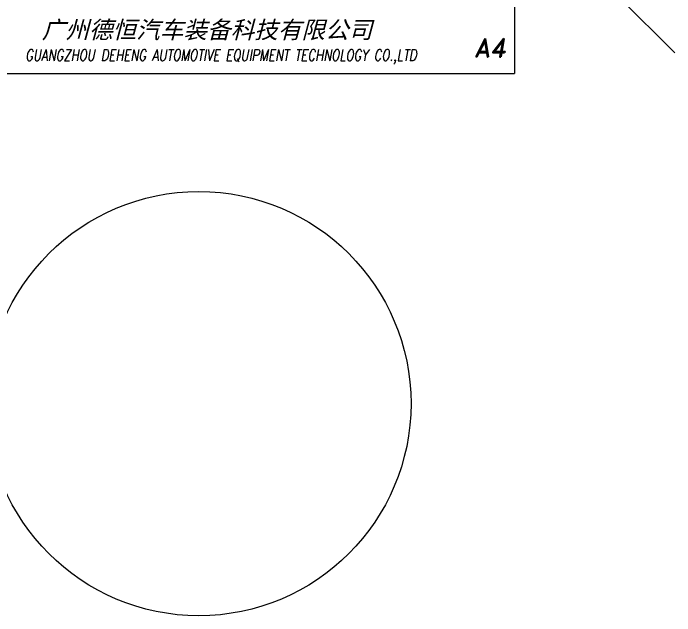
# Model space of a CAD drawing. Header units: millimetres. Extents: x -24576 to 162381, y -42879 to 1708.
# Drawn here: x 95012.6 to 95303.1, y 549 to 813.6 of the extents above; entities that cross this region are included whole.
import ezdxf
from ezdxf.enums import TextEntityAlignment as Align

# ---------------------------------------------------------------- set-up
doc = ezdxf.new("R2010")
doc.units = ezdxf.units.MM
doc.header["$LTSCALE"] = 0.5
doc.layers.add('图\\M+19E79\\M+195B6\\M+18E9A', color=7, linetype='Continuous')
doc.layers.add('图框', color=7, linetype='Continuous', lineweight=18)
doc.layers.add('标注线', color=3, linetype='Continuous', lineweight=18)
doc.layers.add('打印-禁用', color=7, linetype='Continuous', lineweight=15, plot=False)
doc.styles.add('STYLE1', font='')
doc.styles.add('标题\\M+18E9A', font='romand.shx', dxfattribs={"oblique": 10, "bigfont": 'bigfont.shx'})
doc.styles.get('STYLE1').set_extended_font_data('SimSun')

# ---------------------------------------------------------------- blocks, each defined once
blk = doc.blocks.new('GZDEH零件A4图框V01版')
at = {"layer": '打印-禁用', "linetype": 'Continuous'}
for p in [(210, 297), (0, 0)]:
    blk.add_line(p, (210, 0), dxfattribs=at)
at = {"layer": '图\\M+19E79\\M+195B6\\M+18E9A', "color": 7, "lineweight": -3, "style": 'STYLE1', "oblique": 15}
blk.add_text('广州德恒汽车装备科技有限公司', height=3.8, dxfattribs=at).set_placement((106.21, 7.68))
at = {"layer": '图\\M+19E79\\M+195B6\\M+18E9A', "color": 7, "style": '标题\\M+18E9A', "oblique": 10}
blk.add_text('A4', height=4, dxfattribs=at).set_placement((204.57, 5.66), align=Align.MIDDLE)
at = {"layer": '图\\M+19E79\\M+195B6\\M+18E9A', "color": 7, "style": '标题\\M+18E9A', "oblique": 10, "width": 0.75}
blk.add_text('GUANGZHOU DEHENG AUTOMOTIVE EQUIPMENT TECHNOLOGY CO.,LTD ', height=2.5, dxfattribs=at).set_placement((146.18, 3.62), align=Align.MIDDLE)
blk = doc.blocks.new('DEH A4')
at = {"layer": '图框'}
blk.add_blockref('GZDEH零件A4图框V01版', (0, 0), dxfattribs=at)

msp = doc.modelspace()

# ---------------------------------------------------------------- linework, layer by layer
at = {"layer": '标注线'}
msp.add_line((95072.33, 1027.049), (95303.117, 796.261), dxfattribs=at)
msp.add_circle((95094.143, 642.189), 93.153, dxfattribs=at)

# ---------------------------------------------------------------- block references
at = {"layer": '图框', "xscale": 2, "yscale": 2, "zscale": 2}
msp.add_blockref('DEH A4', (94812.751, 787.235), dxfattribs=at)

doc.saveas('drawing.dxf')
